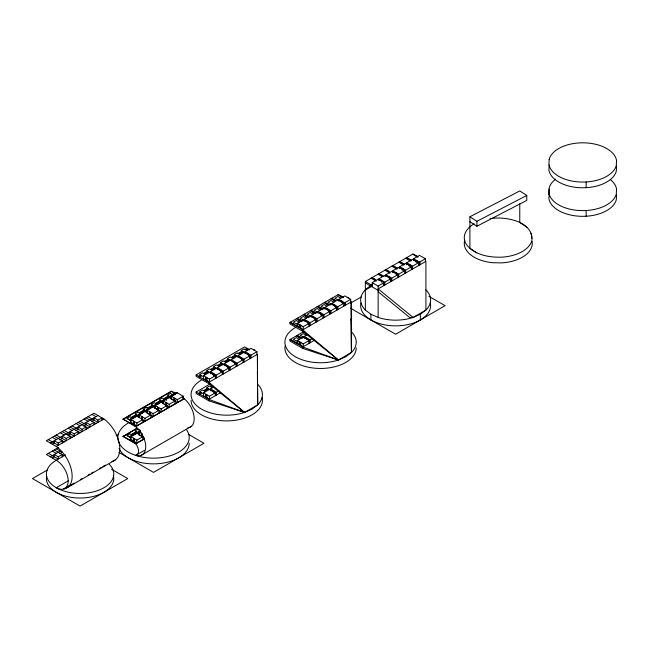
<?xml version="1.0" encoding="UTF-8"?>
<svg xmlns="http://www.w3.org/2000/svg" width="649" height="649" viewBox="0 0 649 649"><rect width="100%" height="100%" fill="white"/><g stroke="black" fill="none" stroke-linecap="round" stroke-linejoin="round"><path stroke-width="0.97" d="M182.58 397.504L184.292 398.778A17.921 10.352 60 0 1 194.043 416.496A17.921 10.352 60 0 1 187.821 427.78M489.979 218.616A33.991 19.624 0 0 1 494.846 218.121C508.913 217.196 533.738 222.493 531.831 240.795A33.991 19.624 0 0 1 501.701 257.174C489.119 257.523 474.703 255.098 466.493 244.616A33.991 19.624 0 0 1 474.168 223.816M549.176 165.008L548.908 170.127A33.991 19.624 0 0 0 581.715 187.764A33.991 19.624 0 0 0 616.282 171.287L616.55 166.168M549.176 193.556L548.908 198.683A33.991 19.624 0 0 0 581.715 216.32A33.991 19.624 0 0 0 616.282 199.843L616.55 194.724M420.365 314.238L425.922 310.06L425.922 261.312L378.148 288.894L413.121 317.45L420.365 314.238L420.365 319.949M50.314 443.048L97.958 415.547M52.301 444.2L54.289 443.048L54.289 440.76L58.256 443.048L62.231 440.76L62.231 443.048M59.846 439.844L62.231 438.464L62.231 436.177L66.198 438.464L70.165 436.177L70.165 438.464M67.788 435.26L70.165 433.881L70.165 431.593L74.14 433.881L78.107 431.593L78.107 433.881M75.73 430.676L78.107 429.297L78.107 427.01L82.082 429.297L86.049 427.01L86.049 429.297M83.664 426.093L86.049 424.714L86.049 422.418L90.016 424.714L93.991 422.418L93.991 424.714M91.606 421.501L93.991 420.13L93.991 417.834L97.958 420.13L101.934 417.834L101.934 420.13M103.913 418.986L93.991 413.251L46.347 440.76L56.268 446.488L103.913 418.986A25.441 14.692 60 0 1 119.27 443.494A25.441 14.692 60 0 1 111.993 461.398M58.653 447.404L46.347 454.511L56.268 460.246A16.842 9.727 60 0 1 67.277 475.084A16.842 9.727 60 0 1 64.697 488.583L62.231 489.346L59.351 489.062L56.268 487.748L68.396 480.747M50.314 456.807L60.243 451.071M52.301 457.951L54.289 456.807L54.289 454.511L58.256 456.807L62.231 454.511L62.231 456.807M59.846 453.594L62.231 452.223L56.268 448.784M257.653 384.281A35.671 20.598 0 0 1 257.653 404.879L251.99 409.146L244.6 412.415L208.929 383.713L196.128 376.323L196.128 374.895L244.6 346.915L249.735 349.876M351.45 331.866A35.671 20.598 0 0 1 351.45 352.464L345.779 356.723L338.397 360L302.726 331.298L289.925 323.908L289.925 322.48L338.389 294.492L343.524 297.461M135.819 455.314A17.921 10.352 60 0 0 145.717 446.747A17.921 10.352 60 0 0 135.819 426.758L123.018 419.084L171.49 391.104L175.757 393.562M123.018 419.368L171.49 391.388L175.757 393.854M198.586 376.315L200.565 375.171M203.535 373.459L207.493 371.179M210.454 369.459L214.413 367.18M217.383 365.468L221.341 363.18M224.303 361.469L228.253 359.189M231.19 357.494L235.189 355.181M238.151 353.47L242.109 351.19M245.079 349.478L247.058 348.335M130.96 419.579L129.97 420.146L127.017 418.418L129.987 416.707L132.956 418.418M152.491 405.146L147.38 408.091L146.147 407.377L143.178 409.097L146.147 410.809L153.075 406.834M199.576 376.882L201.555 375.747M204.524 374.035L208.475 371.747M211.444 370.035L215.403 367.748M218.372 366.036L222.323 363.748M225.292 362.037L229.243 359.757M232.18 358.061L236.171 355.757M239.14 354.046L243.099 351.758M246.068 350.046L248.048 348.902M425.922 289.868A34.973 20.192 0 0 1 425.922 310.06L413.121 317.45A34.973 20.192 0 0 1 378.148 317.45L370.904 314.238L365.346 310.06L365.346 281.504L413.121 253.921L418.207 256.858M292.383 323.9L292.877 323.608M298.808 320.184L299.797 319.616M305.736 316.185L306.726 315.617M312.656 312.193L313.645 311.617M319.584 308.194L320.574 307.618M326.504 304.194L327.494 303.627M333.432 300.195L334.422 299.627M340.352 296.195L340.847 295.912M65.533 454.892L56.268 460.246A33.691 19.454 0 0 0 54.289 486.499A33.691 19.454 0 0 0 99.419 489.93A33.691 19.454 0 0 0 109.267 464.27M131.228 417.421L136.339 414.468M139.3 412.756L144.411 409.811M155.46 403.435L160.571 400.482M163.54 398.77L168.651 395.817M131.723 417.705L136.834 414.76M139.795 413.04L144.905 410.095M147.875 408.383L152.986 405.43M155.955 403.719L161.066 400.766M164.035 399.054L169.146 396.101M293.372 324.468L293.867 324.184M299.797 320.752L300.787 320.184M306.726 316.761L307.715 316.185M313.645 312.761L314.635 312.193M320.574 308.762L321.563 308.194M328.483 304.194L327.494 304.762L324.046 302.775M341.342 296.771L341.836 296.488M133.459 418.167L132.469 417.591L131.236 418.305A1.793 1.038 -60 0 0 130.279 419.96A1.793 1.038 -60 0 0 130.725 421.177M134.448 417.591L133.459 417.023L134.7 416.309A1.793 1.038 -60 0 1 135.657 416.853M141.539 413.502L140.549 412.926L139.316 413.64A1.793 1.038 -60 0 0 138.326 415.644A1.793 1.038 -60 0 0 139.316 416.496M142.529 412.926L141.539 412.358L142.772 411.644A1.793 1.038 -60 0 1 143.486 411.75M149.619 408.838L148.629 408.262L147.388 408.975A1.793 1.038 -60 0 0 146.431 410.63A1.793 1.038 -60 0 0 146.885 411.847M150.609 408.262L149.619 407.694L150.852 406.98A1.793 1.038 -60 0 1 151.72 407.272M157.699 404.173L156.709 403.605L155.468 404.319A1.793 1.038 -60 0 0 154.754 407.069M158.68 403.889A1.793 1.038 -60 0 0 157.699 403.029L158.932 402.315A1.793 1.038 -60 0 1 159.792 402.607M165.771 399.508L164.781 398.94L163.548 399.654A1.793 1.038 -60 0 0 162.566 401.48A1.793 1.038 -60 0 0 163.28 402.55M166.761 398.94L165.771 398.364L167.012 397.65A1.793 1.038 -60 0 1 167.969 398.202M173.851 394.843L172.861 394.276L171.628 394.99A1.793 1.038 -60 0 0 170.914 397.74M174.808 394.9A1.793 1.038 -60 0 0 173.851 393.7L175.084 392.986A1.793 1.038 -60 0 1 176.041 393.537M130.49 419.303L136.89 423.002L136.89 425.858L130.49 422.158L130.49 419.303L132.964 417.875A1.793 1.038 -60 0 0 132.696 418.143M138.57 417.494L138.57 414.646L141.044 413.218A1.793 1.038 -60 0 0 140.533 413.794M147.145 410.265L147.145 413.121L146.65 412.837L146.65 409.981L149.124 408.554A1.793 1.038 -60 0 0 148.856 408.813M154.73 405.317L161.13 409.008L161.13 411.864L154.73 408.172L154.73 405.317L157.204 403.889A1.793 1.038 -60 0 0 156.928 404.149M169.235 397.512L163.297 400.936L163.297 403.792L162.802 403.508L162.802 400.652L165.276 399.224A1.793 1.038 -60 0 0 165.008 399.484M166.266 400.555L166.266 398.648L168.74 397.22L175.141 400.92L175.141 403.775M173.048 400.092L170.882 398.843L170.882 395.987L173.356 394.56A1.793 1.038 -60 0 0 173.088 394.819M139.551 414.614L138.067 415.474L135.097 413.754L138.067 412.042L141.036 413.754M163.272 400.92L162.299 401.48L159.329 399.768L162.299 398.056L164.53 399.338M171.863 395.963L170.379 396.815L167.41 395.103L170.379 393.391L173.348 395.103M136.923 416.163L130.984 419.595L130.984 422.45M145.003 411.498L139.064 414.93L139.064 417.786M161.155 402.177L155.225 405.601L155.225 408.456M177.315 392.848L171.377 396.271L171.377 399.127M373.54 279.614L374.53 279.046M380.46 275.614L381.45 275.046M387.388 271.615L388.378 271.047M394.308 267.623L395.298 267.047M401.236 263.624L402.226 263.048M408.156 259.624L409.146 259.056M415.084 255.625L415.579 255.341M205.482 377.442L205.976 377.158L205.976 380.014L205.482 380.298L205.482 377.442L206.966 377.726L206.966 380.582L209.424 382.001L209.424 379.146L215.363 375.722L215.363 378.578M211.915 373.727L212.904 373.159M218.835 369.727L219.824 369.159M225.763 365.736L226.752 365.16M232.683 361.736L233.672 361.168M239.611 357.737L240.601 357.169M246.531 353.737L247.52 353.17M253.459 349.746L254.943 350.03L254.449 350.314M374.53 280.181L375.52 279.614L372.072 277.626M382.439 275.614L381.45 276.19L378.002 274.194M388.378 272.191L389.368 271.615L385.92 269.627M395.298 268.191L396.288 267.623M402.226 264.192L403.216 263.624M409.146 260.192L410.136 259.624M416.074 256.201L416.569 255.917M297.972 324.646L296.325 325.603L290.419 322.188M212.904 374.303L213.886 373.727L213.886 375.633M219.824 370.303L220.814 369.727L220.814 371.634M226.752 366.304L227.734 365.736L227.734 367.634M233.672 362.304L234.662 361.736L234.662 363.643M240.601 358.313L241.582 357.737L241.582 359.643M247.52 354.313L248.51 353.737L248.51 355.644M47.766 469.738L32.45 478.581L80.095 506.09L127.739 478.581L111.571 469.251M365.346 281.504L372.242 285.487L372.242 282.631L377.978 279.321L383.884 282.729L383.884 285.584M378.967 280.652L378.967 278.746L384.898 275.322L390.803 278.729L390.803 281.585M385.887 276.652L385.887 274.746L391.826 271.323L397.732 274.73L397.732 277.585M392.815 272.653L392.815 270.755L398.746 267.323L404.651 270.738L404.651 273.594M399.735 268.662L399.735 266.755L405.674 263.332L411.58 266.739L411.58 269.595M406.663 264.662L406.663 262.756L412.594 259.332L418.5 262.74L418.5 265.595M413.583 260.663L413.583 258.756L419.522 255.333L425.428 258.74L425.428 261.596M289.925 322.48L299.278 327.875L299.278 325.019L299.773 324.735M305.703 321.312L306.693 320.736M312.631 317.312L313.621 316.744M319.551 313.313L320.541 312.745M326.479 309.313L327.469 308.746M333.399 305.322L334.389 304.746M340.327 301.323L341.317 300.755M347.247 297.323L348.732 297.607L348.237 297.899M299.278 325.019L300.763 325.311L300.763 328.159L303.221 329.578L303.221 326.723L309.151 323.299L309.151 326.155M306.693 321.88L307.683 321.312L307.683 323.21M313.621 317.88L314.611 317.312L314.611 319.219M320.541 313.889L321.531 313.313L321.531 315.219M327.469 309.889L328.459 309.313L328.459 311.22M334.389 305.89L335.379 305.322L335.379 307.22M341.317 301.89L342.307 301.323L342.307 303.229M371.252 284.911L372.834 284.002M206.966 380.582L206.471 380.866L206.471 378.01M210.446 373.646L210.446 371.739L216.352 375.146L222.282 371.723L222.282 374.578M217.366 369.646L217.366 367.74L223.272 371.147L229.211 367.723L229.211 370.579M224.294 365.647L224.294 363.74L230.2 367.156L236.131 363.724L236.131 366.58M231.214 359.749L237.12 363.156L243.059 359.733L243.059 362.58M238.142 357.648L238.142 355.749L244.048 359.157L249.979 355.733L249.979 358.589M245.062 353.656L245.062 351.75L250.968 355.157L256.907 351.734L256.907 354.589M132.347 424.47L133.418 423.846L133.443 421.014M365.346 290.071L372.299 286.055M300.268 325.595L300.268 328.451L300.763 328.159M304.235 321.223L304.235 319.316L310.141 322.731L316.079 319.3L316.079 322.155M311.163 317.223L311.163 315.325L317.069 318.732L322.999 315.309L322.999 318.164M318.083 313.232L318.083 311.325L323.989 314.733L329.927 311.309L329.927 314.165M325.011 309.232L325.011 307.326L330.917 310.733L336.847 307.31L336.847 310.165M331.931 303.326L337.837 306.742L343.775 303.31L343.775 306.166M338.859 301.233L338.859 299.335L344.765 302.742L350.695 299.319L350.695 302.166M133.337 425.038L134.408 424.422M136.89 423.002L142.829 419.579L142.829 422.426M138.57 414.646L144.97 418.337L150.909 414.914L150.909 417.769M146.65 409.981L153.05 413.673L158.981 410.249L158.981 413.105M161.13 409.008L167.061 405.584L167.061 408.44M162.802 400.652L169.202 404.343L175.141 400.92M170.882 395.987L177.282 399.679L183.221 396.255L183.221 399.111M116.13 435.73L118.735 434.23M201.539 380.022A35.671 20.598 0 0 0 198.464 407.118A35.671 20.598 0 0 0 244.6 412.415L257.653 404.879L257.402 354.305L208.929 382.285L196.128 374.895M372.242 282.631L378.148 286.039L383.884 282.729M378.967 278.746L384.873 282.161L390.803 278.729M385.887 274.746L391.793 278.161L397.732 274.73M392.815 270.755L398.721 274.162L404.651 270.738M399.735 266.755L405.641 270.162L411.58 266.739M406.663 262.756L412.569 266.163L418.5 262.74M413.583 258.756L419.489 262.172L425.428 258.74M295.336 327.599A35.671 20.598 0 0 0 292.261 354.703A35.671 20.598 0 0 0 338.397 360L351.45 352.464L351.19 301.882L302.726 329.87L300.268 328.451M123.018 419.084L135.819 426.474L184.292 398.494M208.929 383.713L208.929 382.285L244.6 412.415L208.929 400.847L196.128 393.456L196.128 392.028L209.976 384.03M350.436 303.213L361.525 296.812M302.726 331.298L302.726 329.87L338.397 360L302.726 348.424L289.925 341.041L289.925 339.614L304.267 331.331M144.5 438.878L135.852 443.875L123.05 436.485L136.898 428.21M123.05 436.485L136.898 428.494M198.586 393.448L200.565 392.304M203.535 390.593L207.493 388.305M210.454 386.593L211.777 385.831M136.907 433.256L129.995 437.264L127.05 435.536L130.011 433.824L132.242 435.114M199.576 394.016L201.555 392.88M204.524 391.16L208.475 388.881M211.444 387.169L212.767 386.406M292.383 341.025L292.877 340.741M298.808 337.318L299.797 336.75M131.252 434.538L136.363 431.585M212.913 387.445L202.537 393.44L199.584 391.736L202.553 390.025L205.506 391.728M131.747 434.822L136.858 431.877M293.372 341.601L293.867 341.317M300.787 337.318L299.797 337.886L296.35 335.898M133.443 435.26L132.461 434.684L131.22 435.398A1.793 1.038 -60 0 0 130.262 437.053A1.793 1.038 -60 0 0 130.709 438.27M134.432 434.684L133.443 434.116L134.684 433.402A1.793 1.038 -60 0 1 135.641 433.954M130.481 436.396L136.882 440.095L136.882 442.951L130.481 439.251L130.481 436.396L132.956 434.976A1.793 1.038 -60 0 0 132.68 435.236M144.159 437.824L138.578 434.603L138.578 431.747L140.233 430.798M307.699 334.454L296.333 341.025L293.38 339.322L296.35 337.61L299.303 339.313M140.728 431.082L139.073 432.039L139.073 434.887M205.482 394.576L205.976 394.284L205.976 397.139L205.482 397.431L205.482 394.576L206.966 394.86L206.966 397.715L209.424 399.135L209.424 396.279L215.363 392.848L215.363 395.703M211.915 390.86L212.904 390.292M297.972 341.78L296.325 342.737L290.419 339.322M212.904 391.428L213.886 390.86L213.886 392.767M289.925 339.614L299.278 345.008L299.278 342.153L299.773 341.869M305.703 338.445L306.693 337.869M299.278 342.153L300.763 342.437L300.763 345.292L303.221 346.712L303.221 343.856L309.151 340.433L309.151 343.289M306.693 339.013L307.683 338.445M206.966 397.715L206.471 397.999L206.471 395.144M210.446 390.771L210.446 388.873L216.352 392.28L218.891 390.812M132.372 441.588L133.443 440.963M304.235 338.356L304.235 336.45L310.141 339.865L312.688 338.397M300.268 342.729L300.268 345.584L300.763 345.292M133.361 442.156L134.432 441.539L134.424 438.675M136.882 440.095L142.812 436.672L142.812 439.527M220.587 392.686L208.929 399.419L196.128 392.028M314.384 340.271L302.726 347.004L300.268 345.584M350.695 319.3L351.19 319.016L351.45 352.464L351.19 301.882M123.05 436.201L135.852 443.591L144.5 438.594M68.786 485.923L63.594 488.924L64.348 488.908A25.441 14.692 60 0 0 71.625 471.004A25.441 14.692 60 0 0 56.268 446.488M64.697 488.583L74.221 483.083M80.289 479.587L82.017 478.581M88.086 475.084L89.813 474.078M91.55 473.08L93.278 472.083M99.346 468.578L101.074 467.58M102.81 466.582L105.406 465.082M67.61 487.464L115.254 459.963M135.69 455.387L144.5 450.309M140.922 455.444L191.406 426.304M476.78 252.859L469.9 248.267L469.9 216.782L519.768 190.952L526.769 195.463L526.769 200.403L476.91 226.233L469.9 221.723M469.9 216.782L476.91 221.293L526.769 195.463M413.121 317.45L409.624 317.45L378.148 291.75M549.111 189.021L548.908 194.724M338.397 360L302.726 347.004L302.726 348.424M244.6 412.415L208.929 399.419L208.929 400.847M412.626 254.205L417.713 257.142M406.688 257.637L411.515 260.419M408.651 259.34L409.641 259.908M405.698 258.205L410.785 261.141M399.768 261.636L404.854 264.565M410.931 268.078L412.569 269.019L412.569 266.163M401.731 263.34L402.721 263.908M398.778 262.204L403.865 265.141M392.84 265.628L397.926 268.564M394.803 267.331L395.793 267.907M391.85 266.204L396.937 269.14M387.883 271.331L388.873 271.907M384.93 270.195L390.017 273.132M428.892 296.317L445.092 305.671L395.63 334.227L350.436 308.137M378.992 273.627L384.078 276.563M390.154 280.068L391.793 281.017L391.793 278.161M380.955 275.33L381.945 275.898M383.234 284.067L384.873 285.016L384.873 282.161M374.035 279.33L375.025 279.897M371.082 278.194L376.169 281.131M365.346 282.932L378.148 290.322M350.695 299.319L344.789 295.903L296.333 323.892L293.38 322.188L296.35 320.476L299.303 322.18M337.894 294.784L342.98 297.713M340.847 298.191L337.894 296.488L334.925 298.199L343.775 303.31M340.822 301.039L341.812 301.607M331.964 298.207L335.411 300.195L334.422 300.771L330.974 298.775M333.927 299.911L334.916 300.479M333.919 302.191L330.966 300.487L327.996 302.199L336.847 307.31M333.894 305.03L334.884 305.606M325.035 302.207L330.122 305.144M336.198 308.648L337.837 309.597L337.837 306.742M326.999 303.91L327.988 304.478M326.966 306.214L324.046 304.527L321.077 306.206L329.927 311.309M326.974 309.029L327.964 309.605M318.115 306.198L323.202 309.135M329.278 312.648L330.917 313.589L330.917 310.733M320.079 307.91L321.068 308.478M317.126 306.774L322.212 309.711M320.071 310.19L317.118 308.478L314.148 310.198L322.999 315.309M320.046 313.029L321.036 313.597L321.036 315.503M311.187 310.198L316.274 313.134M313.151 311.901L314.14 312.477M310.198 310.774L315.284 313.71M313.151 314.181L310.198 312.477L307.228 314.189L316.079 319.3M313.126 317.028L314.116 317.596M304.267 314.197L309.354 317.134M315.43 320.638L317.069 321.588L317.069 318.732M306.231 315.901L307.22 316.469M303.278 314.765L308.364 317.702M306.223 318.18L303.27 316.477L300.3 318.188L309.151 323.299M306.198 321.028L307.188 321.596M297.339 318.197L302.426 321.133M308.502 324.638L310.141 325.587L310.141 322.731M299.303 319.9L300.292 320.468M296.35 318.764L301.436 321.701M303.221 326.723L297.315 323.316L297.315 326.171L299.773 327.591M303.278 331.899L305.736 333.318M306.223 335.314L303.27 333.61L300.3 335.322L309.151 340.433M306.198 338.153L307.188 338.729M297.339 335.33L302.426 338.267M308.502 341.772L310.141 342.721L310.141 339.865M299.303 337.034L300.292 337.602M303.221 343.856L297.315 340.449L297.315 343.305L299.773 344.724M256.907 351.734L251.001 348.326L202.537 376.315L199.584 374.603L202.553 372.891L205.506 374.595M247.05 350.614L244.097 348.911L241.128 350.622L249.979 355.733M247.026 353.454L248.015 354.029M249.33 357.072L250.968 358.013L250.968 355.157M240.13 352.334L241.12 352.902M240.122 354.614L237.169 352.902L234.208 354.622L243.059 359.733M240.106 357.453L241.095 358.021M233.186 356.342L234.175 356.909M233.169 358.629L230.249 356.942L227.28 358.621L236.131 363.724M233.178 361.452L234.167 362.02M226.282 360.325L227.272 360.893M226.274 362.604L223.321 360.901L220.36 362.613L229.211 367.723M226.258 365.452L227.247 366.02M228.562 369.062L230.2 370.011L230.2 367.156M219.362 364.324L220.352 364.892M219.354 366.604L216.401 364.9L213.432 366.612L222.282 371.723M219.33 369.443L220.319 370.019M212.434 368.324L213.424 368.892M212.426 370.603L209.473 368.892L206.512 370.611L215.363 375.722M212.41 373.443L213.399 374.011L213.399 375.917M205.514 372.315L206.504 372.891M209.424 379.146L203.518 375.739L203.518 378.594L205.976 380.014M212.426 387.729L209.473 386.025L206.512 387.745L215.363 392.848M212.41 390.576L213.399 391.144M205.514 389.449L206.504 390.025M209.424 396.279L203.518 392.872L203.518 395.72L205.976 397.139M183.221 396.255L176.82 392.564L174.346 393.992A1.793 1.038 -60 0 1 174.857 393.975M182.58 397.796L184.292 398.778L135.819 426.474M173.851 393.7L174.841 394.276M167.061 405.584L160.66 401.885L158.186 403.313A1.793 1.038 -60 0 1 158.697 403.305M164.092 404.246L169.202 407.199L169.202 404.343M157.699 403.029L158.68 403.605M156.45 404.002L154.219 402.721L151.258 404.432L154.219 406.144M158.981 410.249L152.588 406.55L150.114 407.978A1.793 1.038 -60 0 1 150.381 407.929M146.147 407.377L148.37 408.667M188.315 434.23L203.973 443.267L153.529 472.391L118.735 452.304M150.909 414.914L144.508 411.215L142.034 412.642A1.793 1.038 -60 0 1 142.545 412.634M147.931 413.575L153.05 416.528L153.05 413.673M142.829 419.579L136.428 415.879L133.954 417.307A1.793 1.038 -60 0 1 134.221 417.258M127.017 418.418L129.987 420.138M139.827 430.157L138.091 429.159L135.122 430.871L138.091 432.591M138.578 431.747L142.52 434.027M142.812 436.672L136.412 432.972L133.937 434.4A1.793 1.038 -60 0 1 134.213 434.351M92.004 414.403L95.979 416.69M127.05 435.536L130.011 437.256M88.037 416.69L97.958 422.418L97.958 420.13M86.049 417.834L95.979 423.57M84.062 418.986L88.037 421.274M80.095 421.274L90.016 427.01L90.016 424.714M78.107 422.418L88.037 428.153M76.12 423.57L80.095 425.858M72.153 425.858L82.082 431.593L82.082 429.297M70.165 427.01L80.095 432.737M68.186 428.153L72.153 430.441M64.21 430.441L74.14 436.177L74.14 433.881M62.231 431.593L72.153 437.321M60.243 432.737L64.21 435.033M56.268 435.033L66.198 440.76L66.198 438.464M54.289 436.177L64.21 441.904M52.301 437.321L56.268 439.616M48.334 439.616L58.256 445.344L58.256 443.048M54.289 449.927L64.21 455.663M52.301 451.071L56.268 453.367M48.334 453.367L58.256 459.094L58.256 456.807M526.907 227.304L519.768 222.445L519.768 203.762M531.077 233.178L531.961 238.232M586.152 181.963L586.152 187.675M586.152 210.519L586.152 216.231M476.91 221.293L476.91 226.233M419.984 261.888L419.984 264.743M419.489 262.172L419.489 265.027M417.031 260.752L417.031 262.65M416.041 260.176L416.041 262.082M410.111 264.751L410.111 266.65M409.121 264.175L409.121 266.082M405.641 270.162L405.641 273.018M403.183 268.743L403.183 270.649M402.193 268.175L402.193 270.081M398.721 274.162L398.721 277.018M396.263 272.742L396.263 274.649M389.335 276.742L389.335 278.64M381.425 280.165L381.425 282.072M378.148 286.039L378.148 317.45M371.747 285.195L371.747 286.623M370.904 314.238L370.904 319.949M351.19 319.016L351.19 320.444M345.26 302.458L345.26 305.314M344.765 302.742L344.765 305.598M323.989 314.733L323.989 317.588M257.402 354.305L257.653 404.879L257.402 371.439L257.402 372.867M244.048 359.157L244.048 362.012M237.12 363.156L237.12 366.012M223.272 371.147L223.272 374.002M216.352 375.146L216.352 378.002M216.352 392.28L216.352 395.136M177.282 399.679L177.282 402.534L173.81 400.53L173.835 397.691M174.824 398.259L174.824 401.114M166.744 402.924L166.744 405.779M165.755 402.356L165.755 405.211M158.672 407.588L158.672 410.444M157.683 407.02L157.683 409.876M150.592 412.253L150.592 415.109M149.603 411.685L149.603 414.541M144.97 418.337L144.97 421.193L141.579 419.238L141.523 416.35M142.512 416.918L142.512 419.773M142.52 434.976L142.52 436.882M141.531 433.451L141.531 436.306M135.852 443.591L135.852 443.875A8.34 4.811 60 0 1 135.852 455.298M134.432 421.582L134.432 424.438M133.434 438.107L133.434 440.963M130.976 436.688L130.976 439.543M113.494 476.041A33.691 19.454 0 0 1 80.095 498.034A33.691 19.454 0 0 1 46.696 476.041M186.222 429.314A35.671 20.598 0 0 1 171.75 455.257A35.671 20.598 0 0 1 125.362 450.195A35.671 20.598 0 0 1 128.307 422.994M131.958 418.167A1.793 1.038 -60 0 1 132.469 417.591M189.2 443.267A35.671 20.598 0 0 1 158.186 463.686A35.671 20.598 0 0 1 119.075 448.597M165.771 398.364A1.793 1.038 -60 0 1 166.485 398.47M166.266 398.648A1.793 1.038 -60 0 1 166.533 398.608M133.443 434.116A1.793 1.038 -60 0 1 133.954 434.1M133.459 417.023A1.793 1.038 -60 0 1 133.97 417.007M163.921 400.23A1.793 1.038 -60 0 1 164.781 398.94M147.915 409.186A1.793 1.038 -60 0 1 148.629 408.262M131.593 435.974A1.793 1.038 -60 0 1 132.461 434.684M139.324 433.605A1.793 1.038 -60 0 1 138.334 432.745A1.793 1.038 -60 0 1 139.324 430.749M139.697 431.325A1.793 1.038 -60 0 1 139.851 430.96M156.433 403.865A1.793 1.038 -60 0 1 156.709 403.605M172.001 395.566A1.793 1.038 -60 0 1 172.861 394.276M141.539 412.358A1.793 1.038 -60 0 1 142.496 412.91M139.689 414.216A1.793 1.038 -60 0 1 140.549 412.926M149.619 407.694A1.793 1.038 -60 0 1 150.479 407.986M356.228 347.872A35.671 20.598 0 0 1 319.008 368.445A35.671 20.598 0 0 1 285.025 346.087M430.303 303.034A34.973 20.192 0 0 1 395.63 325.863A34.973 20.192 0 0 1 360.958 303.034M365.346 310.06A34.973 20.192 0 0 1 370.904 285.682M532.099 241.379A33.991 19.624 0 0 1 501.701 262.886L492.834 262.731A33.991 19.624 0 0 1 464.716 240.219M555.609 179.156A33.991 19.624 0 0 0 549.176 187.845L548.908 192.972A33.991 19.624 0 0 0 581.715 210.609A33.991 19.624 0 0 0 616.282 194.132L616.55 189.013A33.991 19.624 0 0 0 610.303 179.513M262.131 397.602A35.671 20.598 0 0 1 229.097 420.844A35.671 20.598 0 0 1 191.09 400.295M549.176 159.297L548.908 164.416A33.991 19.624 0 0 0 581.715 182.053A33.991 19.624 0 0 0 616.282 165.576L616.55 160.457A33.991 19.624 0 0 0 583.743 142.821A33.991 19.624 0 0 0 549.176 159.297"/></g></svg>
